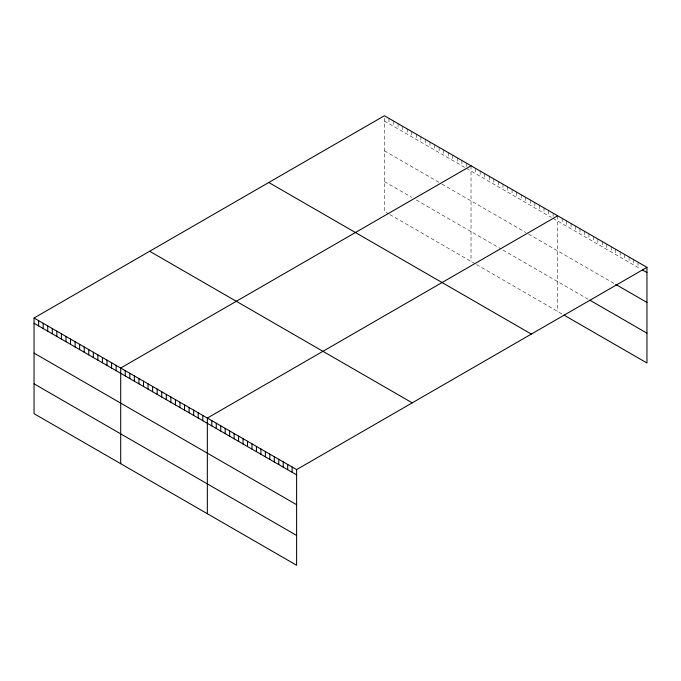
<?xml version="1.0" encoding="UTF-8"?>
<svg xmlns="http://www.w3.org/2000/svg" width="681" height="681" viewBox="0 0 681 681"><rect width="100%" height="100%" fill="white"/><g stroke="black" fill="none" stroke-linecap="round" stroke-linejoin="round"><path stroke-width="0.51" stroke-dasharray="3.4 2.55" d="M384.39 121.014L465.557 167.875M466.476 168.403L551.295 217.375M553.117 218.431L640.702 268.995M384.39 150.841L439.109 182.431M441.85 184.015L525.758 232.459M528.49 234.043L614.815 283.875M384.39 181.572L411.75 197.371M416.312 200.001L501.131 248.974M502.953 250.029L588.035 299.146M388.945 214.03L384.39 211.399L384.39 115.744M389.864 214.558L474.683 263.53M476.504 264.586L562.14 314.026M638.02 262.176L638.02 267.446M633.56 259.606L633.56 264.875M629.099 257.026L629.099 262.296M624.63 254.447L624.63 259.716M620.17 251.868L620.17 257.137M615.709 249.297L615.709 254.566M611.24 246.718L611.24 251.987M606.78 244.138L606.78 249.408M602.31 241.559L602.31 246.828M597.85 238.988L597.85 244.258M593.389 236.409L593.389 241.678M588.92 233.83L588.92 239.099M584.46 231.259L584.46 236.528M579.999 228.68L579.999 233.949M575.53 226.101L575.53 231.37M571.07 223.521L571.07 228.79M566.609 220.95L566.609 226.22M562.14 218.371L562.14 223.64M557.679 215.792L557.679 311.447M553.117 213.162L553.117 217.375M548.554 210.531L548.554 215.8M544 207.892L544 213.162M539.437 205.262L539.437 210.531M534.874 202.632L534.874 207.901M530.32 199.993L530.32 205.262M525.758 197.362L525.758 202.632M521.195 194.732L521.195 200.001M516.632 192.102L516.632 197.362M512.078 189.463L512.078 194.732M507.515 186.832L507.515 192.102M502.953 184.202L502.953 189.471M498.398 181.563L498.398 186.832M493.836 178.933L493.836 184.202M489.273 176.302L489.273 181.572M484.71 173.664L484.71 178.933M480.156 171.033L480.156 176.302M475.593 168.403L475.593 173.672M471.031 165.772L471.031 261.427M466.476 163.134L466.476 167.347M461.914 160.503L461.914 165.772M457.351 157.873L457.351 163.142M452.788 155.234L452.788 160.503M448.234 152.604L448.234 157.873M443.672 149.973L443.672 155.242M439.109 147.343L439.109 152.604M434.555 144.704L434.555 149.973M429.992 142.074L429.992 147.343M425.429 139.443L425.429 144.713M420.867 136.804L420.867 142.074M416.312 134.174L416.312 139.443M411.75 131.544L411.75 136.813M407.187 128.905L407.187 134.174M402.633 126.274L402.633 131.544M398.07 123.644L398.07 128.913M393.507 121.014L393.507 126.283M388.945 118.375L388.945 123.644"/><path stroke-width="1.02" d="M34.05 318.01L296.61 469.601L296.61 565.256L34.05 413.665L34.05 318.01L384.39 115.744L646.95 267.335L646.95 362.99L563.928 315.056M471.031 165.772L120.699 368.038L120.699 463.693M557.679 215.792L207.339 418.057L207.339 513.712M296.61 469.601L646.95 267.335M642.489 270.025L646.95 272.604M615.709 284.394L646.95 302.432M589.814 300.176L646.95 333.162M268.774 182.491L531.342 334.082M149.658 251.263L412.226 402.854M34.05 323.279L296.61 474.87M34.05 353.107L296.61 504.698M34.05 383.837L296.61 535.428M292.149 467.021L292.149 472.291M287.688 464.442L287.688 469.711M283.219 461.871L283.219 467.14M278.759 459.292L278.759 464.561M274.298 456.713L274.298 461.982M269.829 454.133L269.829 459.403M265.369 451.563L265.369 456.832M260.908 448.983L260.908 454.253M256.439 446.404L256.439 451.673M251.979 443.825L251.979 449.094M247.509 441.254L247.509 446.523M243.049 438.675L243.049 443.944M238.588 436.095L238.588 441.365M234.119 433.525L234.119 438.785M229.659 430.945L229.659 436.215M225.198 428.366L225.198 433.635M220.729 425.787L220.729 431.056M216.269 423.216L216.269 428.485M211.808 420.637L211.808 425.906M202.785 415.427L202.785 420.696M198.222 412.797L198.222 418.066M193.659 410.158L193.659 415.427M189.097 407.527L189.097 412.797M184.542 404.897L184.542 410.166M179.98 402.258L179.98 407.527M175.417 399.628L175.417 404.897M170.863 396.997L170.863 402.267M166.3 394.367L166.3 399.628M161.737 391.728L161.737 396.997M157.175 389.098L157.175 394.367M152.621 386.467L152.621 391.737M148.058 383.829L148.058 389.098M143.495 381.198L143.495 386.467M138.941 378.568L138.941 383.837M134.378 375.929L134.378 381.198M129.816 373.299L129.816 378.568M125.253 370.668L125.253 375.938M116.136 365.399L116.136 370.668M111.573 362.769L111.573 368.038M107.011 360.138L107.011 365.408M102.456 357.499L102.456 362.769M97.894 354.869L97.894 360.138M93.331 352.239L93.331 357.508M88.777 349.608L88.777 354.869M84.214 346.969L84.214 352.239M79.651 344.339L79.651 349.608M75.089 341.709L75.089 346.978M70.535 339.07L70.535 344.339M65.972 336.44L65.972 341.709M61.409 333.809L61.409 339.078M56.855 331.17L56.855 336.44M52.292 328.54L52.292 333.809M47.73 325.91L47.73 331.179M43.167 323.279L43.167 328.548M38.613 320.64L38.613 325.91"/></g></svg>
